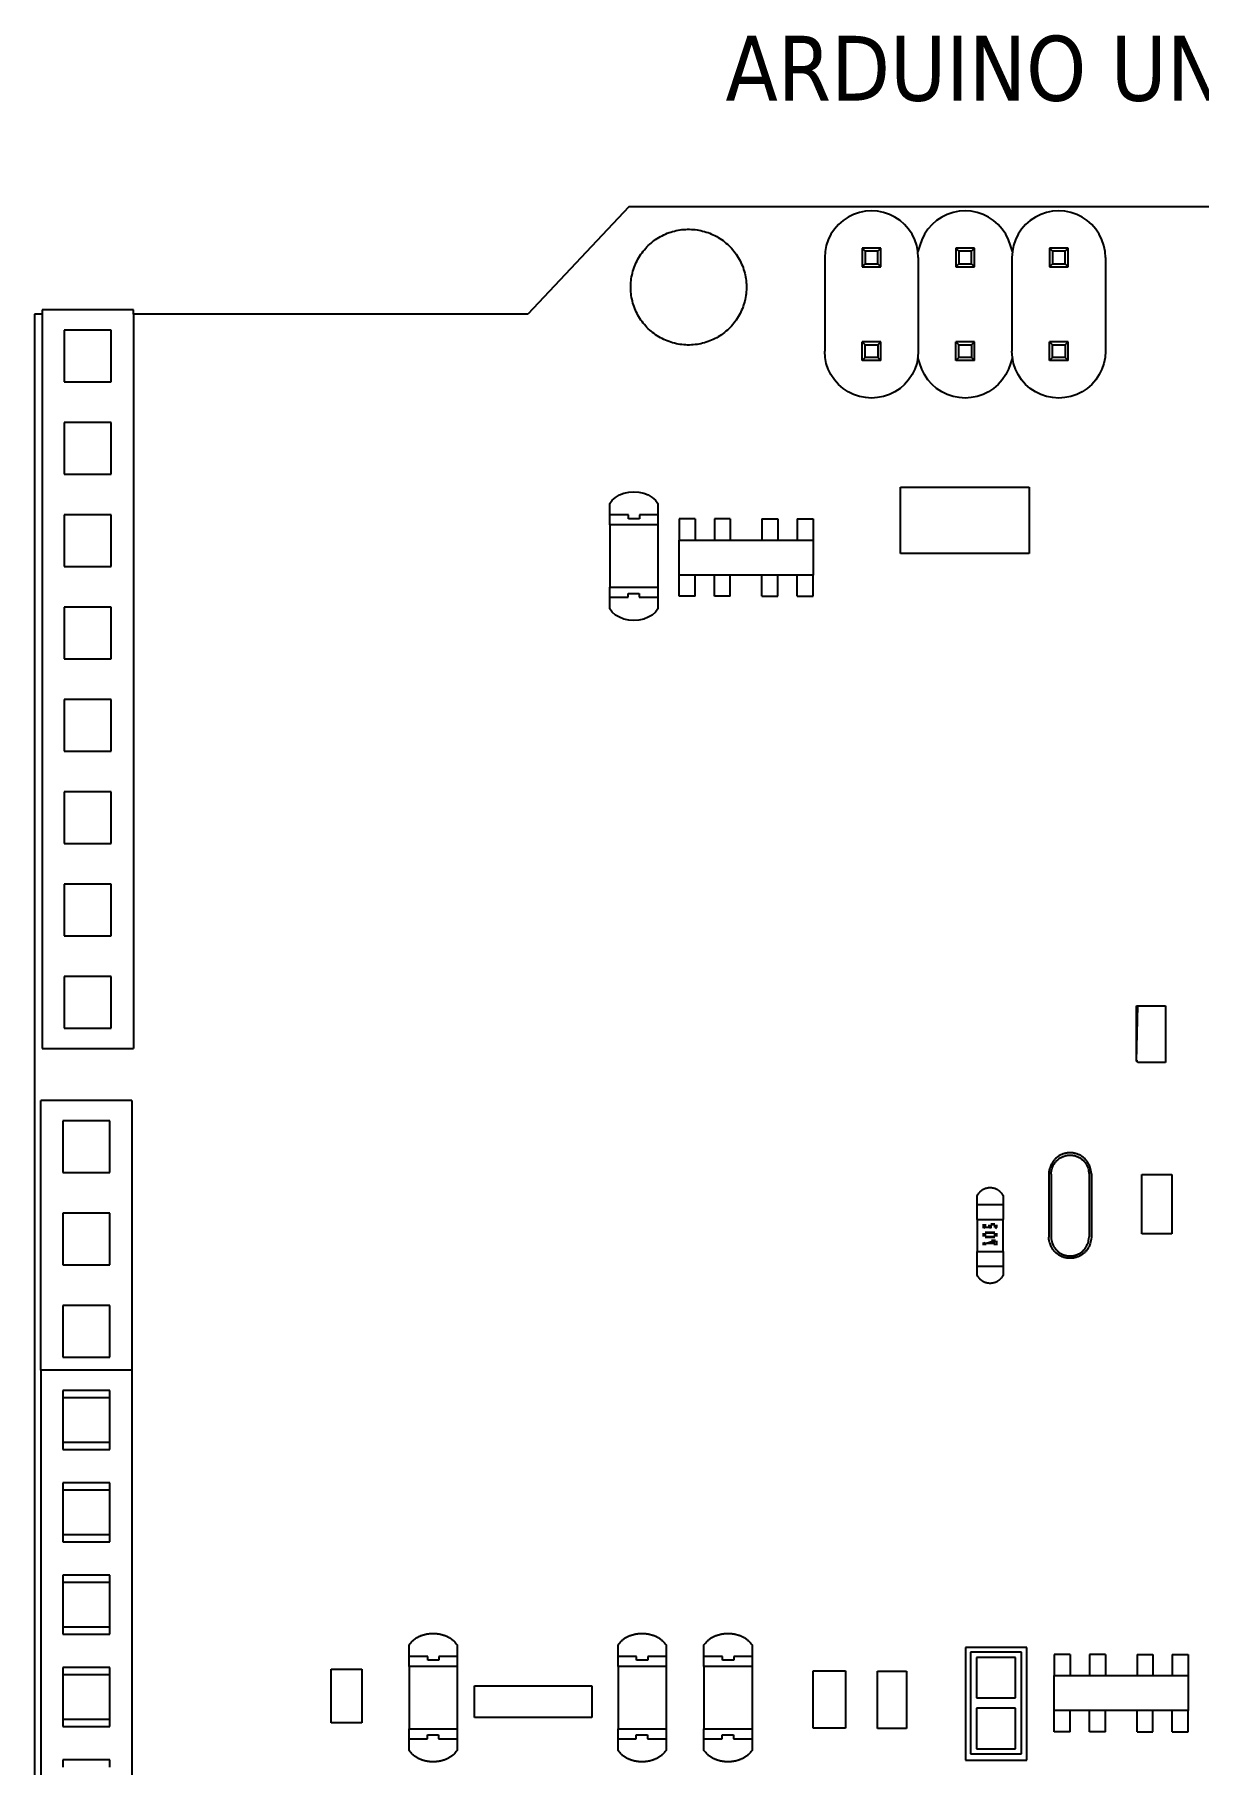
# Model space of a CAD drawing. Header units: millimetres. Extents: x 17.2 to 70.5, y -0.8 to 78.5.
# Drawn here: x 17.25 to 48.82, y 31.58 to 78.5 of the extents above; entities that cross this region are included whole.
import ezdxf

# ---------------------------------------------------------------- set-up
doc = ezdxf.new("R2010")
doc.units = ezdxf.units.MM
doc.layers.add('Edges', color=7, linetype='Continuous')
doc.styles.add('Tahoma', font='tahoma.ttf')

# ---------------------------------------------------------------- blocks, each defined once
blk = doc.blocks.new('Arduino Uno pl')
at = {"layer": 'Edges'}
for p, q in [((-15.06, 42.565), (-17.8, 39.648)), ((17.008, 42.565), (-15.06, 42.565)), ((-9.109, 42.286), (-9.247, 42.194)), ((-8.96, 42.36), (-9.109, 42.286)), ((-8.803, 42.413), (-8.96, 42.36)), ((-8.64, 42.445), (-8.803, 42.413)), ((-8.474, 42.456), (-8.64, 42.445)), ((-8.308, 42.445), (-8.474, 42.456)), ((-8.145, 42.413), (-8.308, 42.445)), ((-7.988, 42.36), (-8.145, 42.413)), ((-7.839, 42.286), (-7.988, 42.36)), ((-7.701, 42.194), (-7.839, 42.286)), ((-6.569, 42.286), (-6.707, 42.194)), ((-6.42, 42.36), (-6.569, 42.286)), ((-6.263, 42.413), (-6.42, 42.36)), ((-6.1, 42.445), (-6.263, 42.413)), ((-5.934, 42.456), (-6.1, 42.445)), ((-5.768, 42.445), (-5.934, 42.456)), ((-5.605, 42.413), (-5.768, 42.445)), ((-5.448, 42.36), (-5.605, 42.413)), ((-5.299, 42.286), (-5.448, 42.36)), ((-5.161, 42.194), (-5.299, 42.286)), ((-4.029, 42.286), (-4.167, 42.194)), ((-3.88, 42.36), (-4.029, 42.286)), ((-3.723, 42.413), (-3.88, 42.36)), ((-3.56, 42.445), (-3.723, 42.413)), ((-3.394, 42.456), (-3.56, 42.445)), ((-3.228, 42.445), (-3.394, 42.456)), ((-3.065, 42.413), (-3.228, 42.445)), ((-2.908, 42.36), (-3.065, 42.413)), ((-2.759, 42.286), (-2.908, 42.36)), ((-2.621, 42.194), (-2.759, 42.286)), ((-9.574, 41.821), (-9.647, 41.672)), ((-9.482, 41.959), (-9.574, 41.821)), ((-9.372, 42.084), (-9.482, 41.959)), ((-9.247, 42.194), (-9.372, 42.084)), ((-7.576, 42.084), (-7.701, 42.194)), ((-7.467, 41.959), (-7.576, 42.084)), ((-7.374, 41.821), (-7.467, 41.959)), ((-7.301, 41.672), (-7.374, 41.821)), ((-7.034, 41.821), (-7.107, 41.672)), ((-6.942, 41.959), (-7.034, 41.821)), ((-6.832, 42.084), (-6.942, 41.959)), ((-6.707, 42.194), (-6.832, 42.084)), ((-5.036, 42.084), (-5.161, 42.194)), ((-4.927, 41.959), (-5.036, 42.084)), ((-4.834, 41.821), (-4.927, 41.959)), ((-4.761, 41.672), (-4.834, 41.821)), ((-4.494, 41.821), (-4.567, 41.672)), ((-4.402, 41.959), (-4.494, 41.821)), ((-4.292, 42.084), (-4.402, 41.959)), ((-4.167, 42.194), (-4.292, 42.084)), ((-2.496, 42.084), (-2.621, 42.194)), ((-2.387, 41.959), (-2.496, 42.084)), ((-2.294, 41.821), (-2.387, 41.959)), ((-2.221, 41.672), (-2.294, 41.821)), ((-9.733, 41.352), (-9.744, 41.186)), ((-9.701, 41.515), (-9.733, 41.352)), ((-9.647, 41.672), (-9.701, 41.515)), ((-8.728, 41.44), (-8.647, 41.359)), ((-8.728, 41.44), (-8.728, 40.932)), ((-8.22, 41.44), (-8.728, 41.44)), ((-8.301, 41.359), (-8.647, 41.359)), ((-8.647, 41.359), (-8.647, 41.014)), ((-8.22, 41.44), (-8.301, 41.359)), ((-8.301, 41.014), (-8.301, 41.359)), ((-8.22, 40.932), (-8.22, 41.44)), ((-7.247, 41.515), (-7.301, 41.672)), ((-7.215, 41.352), (-7.247, 41.515)), ((-7.161, 41.515), (-7.215, 41.352)), ((-7.204, 41.186), (-7.215, 41.352)), ((-7.107, 41.672), (-7.161, 41.515)), ((-6.188, 41.44), (-6.107, 41.359)), ((-6.188, 41.44), (-6.188, 40.932)), ((-5.68, 41.44), (-6.188, 41.44)), ((-5.761, 41.359), (-6.107, 41.359)), ((-6.107, 41.359), (-6.107, 41.014)), ((-5.68, 41.44), (-5.761, 41.359)), ((-5.761, 41.014), (-5.761, 41.359)), ((-5.68, 40.932), (-5.68, 41.44)), ((-4.707, 41.515), (-4.761, 41.672)), ((-4.653, 41.352), (-4.707, 41.515)), ((-4.653, 41.352), (-4.664, 41.186)), ((-4.621, 41.515), (-4.653, 41.352)), ((-4.567, 41.672), (-4.621, 41.515)), ((-3.648, 41.44), (-3.567, 41.359)), ((-3.648, 41.44), (-3.648, 40.932)), ((-3.14, 41.44), (-3.648, 41.44)), ((-3.221, 41.359), (-3.567, 41.359)), ((-3.567, 41.359), (-3.567, 41.014)), ((-3.14, 41.44), (-3.221, 41.359)), ((-3.221, 41.014), (-3.221, 41.359)), ((-3.14, 40.932), (-3.14, 41.44)), ((-2.167, 41.515), (-2.221, 41.672)), ((-2.135, 41.352), (-2.167, 41.515)), ((-2.124, 41.186), (-2.135, 41.352)), ((-9.744, 41.186), (-9.744, 38.646)), ((-8.728, 40.932), (-8.647, 41.014)), ((-8.728, 40.932), (-8.22, 40.932)), ((-8.647, 41.014), (-8.301, 41.014)), ((-8.22, 40.932), (-8.301, 41.014)), ((-7.204, 41.186), (-7.204, 38.646)), ((-6.188, 40.932), (-6.107, 41.014)), ((-6.188, 40.932), (-5.68, 40.932)), ((-6.107, 41.014), (-5.761, 41.014)), ((-5.68, 40.932), (-5.761, 41.014)), ((-4.664, 41.186), (-4.664, 38.646)), ((-3.648, 40.932), (-3.567, 41.014)), ((-3.648, 40.932), (-3.14, 40.932)), ((-3.567, 41.014), (-3.221, 41.014)), ((-3.14, 40.932), (-3.221, 41.014)), ((-2.124, 41.186), (-2.124, 38.646)), ((-31.18, 39.648), (-31.18, -26.106)), ((-30.974, 39.648), (-31.18, 39.648)), ((-28.501, 39.769), (-30.974, 39.769)), ((-30.974, 39.769), (-30.974, 39.648)), ((-30.974, 39.648), (-30.974, 19.733)), ((-28.501, 39.648), (-28.501, 39.769)), ((-17.8, 39.648), (-28.501, 39.648)), ((-28.501, 39.648), (-28.501, 19.733)), ((-29.099, 39.218), (-30.376, 39.218)), ((-30.376, 39.218), (-30.376, 37.816)), ((-29.099, 37.816), (-29.099, 39.218)), ((-9.733, 38.481), (-9.744, 38.646)), ((-8.728, 38.9), (-8.647, 38.819)), ((-8.22, 38.9), (-8.728, 38.9)), ((-8.728, 38.392), (-8.728, 38.9)), ((-8.647, 38.474), (-8.647, 38.819)), ((-8.647, 38.819), (-8.301, 38.819)), ((-8.22, 38.9), (-8.301, 38.819)), ((-8.301, 38.819), (-8.301, 38.474)), ((-8.22, 38.392), (-8.22, 38.9)), ((-7.204, 38.646), (-7.215, 38.481)), ((-6.188, 38.9), (-6.107, 38.819)), ((-5.68, 38.9), (-6.188, 38.9)), ((-6.188, 38.392), (-6.188, 38.9)), ((-6.107, 38.474), (-6.107, 38.819)), ((-6.107, 38.819), (-5.761, 38.819)), ((-5.68, 38.9), (-5.761, 38.819)), ((-5.761, 38.819), (-5.761, 38.474)), ((-5.68, 38.392), (-5.68, 38.9)), ((-4.653, 38.481), (-4.664, 38.646)), ((-3.648, 38.9), (-3.567, 38.819)), ((-3.14, 38.9), (-3.648, 38.9)), ((-3.648, 38.392), (-3.648, 38.9)), ((-3.567, 38.474), (-3.567, 38.819)), ((-3.567, 38.819), (-3.221, 38.819)), ((-3.14, 38.9), (-3.221, 38.819)), ((-3.221, 38.819), (-3.221, 38.474)), ((-3.14, 38.392), (-3.14, 38.9)), ((-2.124, 38.646), (-2.135, 38.481)), ((-8.728, 38.392), (-8.647, 38.474)), ((-8.22, 38.392), (-8.728, 38.392)), ((-8.301, 38.474), (-8.647, 38.474)), ((-8.22, 38.392), (-8.301, 38.474)), ((-6.188, 38.392), (-6.107, 38.474)), ((-5.68, 38.392), (-6.188, 38.392)), ((-5.761, 38.474), (-6.107, 38.474)), ((-5.68, 38.392), (-5.761, 38.474)), ((-3.648, 38.392), (-3.567, 38.474)), ((-3.14, 38.392), (-3.648, 38.392)), ((-3.221, 38.474), (-3.567, 38.474)), ((-3.14, 38.392), (-3.221, 38.474)), ((-30.376, 37.816), (-29.099, 37.816)), ((-29.099, 36.714), (-30.376, 36.714)), ((-30.376, 36.714), (-30.376, 35.311)), ((-29.099, 35.311), (-29.099, 36.714)), ((-30.376, 35.311), (-29.099, 35.311)), ((-15.421, 34.683), (-15.314, 34.747)), ((-15.314, 34.747), (-15.192, 34.794)), ((-15.192, 34.794), (-15.06, 34.822)), ((-15.06, 34.822), (-14.923, 34.832)), ((-14.923, 34.832), (-14.786, 34.822)), ((-14.786, 34.822), (-14.655, 34.794)), ((-14.655, 34.794), (-14.533, 34.747)), ((-14.533, 34.747), (-14.426, 34.683)), ((-7.685, 34.961), (-4.195, 34.961)), ((-7.685, 33.16), (-7.685, 34.961)), ((-4.195, 34.961), (-4.195, 33.16)), ((-15.575, 34.518), (-15.509, 34.606)), ((-15.575, 34.204), (-15.575, 34.518)), ((-15.509, 34.606), (-15.421, 34.683)), ((-14.426, 34.683), (-14.338, 34.606)), ((-14.338, 34.606), (-14.271, 34.518)), ((-14.271, 34.518), (-14.271, 34.204)), ((-29.099, 34.209), (-30.376, 34.209)), ((-30.376, 34.209), (-30.376, 32.807)), ((-29.099, 32.807), (-29.099, 34.209)), ((-15.07, 34.204), (-15.575, 34.204)), ((-15.575, 33.933), (-15.575, 34.204)), ((-14.271, 33.933), (-15.575, 33.933)), ((-15.575, 33.933), (-15.575, 32.242)), ((-15.07, 34.101), (-15.07, 34.204)), ((-14.768, 34.101), (-15.07, 34.101)), ((-14.271, 34.204), (-14.768, 34.204)), ((-14.768, 34.204), (-14.768, 34.101)), ((-14.271, 34.204), (-14.271, 33.933)), ((-14.271, 33.933), (-14.271, 32.242)), ((-13.261, 34.098), (-13.69, 34.098)), ((-13.69, 34.098), (-13.69, 33.524)), ((-13.261, 34.098), (-13.261, 33.524)), ((-12.733, 34.098), (-12.733, 33.524)), ((-12.305, 34.098), (-12.733, 34.098)), ((-12.305, 34.098), (-12.305, 33.524)), ((-11.447, 34.098), (-11.447, 33.524)), ((-11.447, 34.098), (-11.018, 34.098)), ((-11.018, 34.098), (-11.018, 33.524)), ((-10.49, 34.098), (-10.49, 33.524)), ((-10.49, 34.098), (-10.061, 34.098)), ((-10.061, 34.098), (-10.061, 33.524)), ((-13.69, 33.524), (-13.261, 33.524)), ((-13.69, 32.573), (-13.69, 33.524)), ((-13.261, 33.524), (-12.733, 33.524)), ((-12.733, 33.524), (-12.305, 33.524)), ((-12.305, 33.524), (-11.447, 33.524)), ((-11.447, 33.524), (-11.018, 33.524)), ((-11.018, 33.524), (-10.49, 33.524)), ((-10.49, 33.524), (-10.061, 33.524)), ((-10.061, 33.524), (-10.061, 32.573)), ((-4.195, 33.16), (-7.685, 33.16)), ((-30.376, 32.807), (-29.099, 32.807)), ((-13.69, 31.999), (-13.69, 32.573)), ((-13.261, 32.573), (-13.69, 32.573)), ((-13.261, 31.999), (-13.261, 32.573)), ((-12.733, 32.573), (-13.261, 32.573)), ((-12.733, 31.999), (-12.733, 32.573)), ((-12.305, 32.573), (-12.733, 32.573)), ((-12.305, 31.999), (-12.305, 32.573)), ((-11.447, 32.573), (-12.305, 32.573)), ((-11.447, 31.999), (-11.447, 32.573)), ((-11.018, 32.573), (-11.447, 32.573)), ((-11.018, 31.999), (-11.018, 32.573)), ((-10.49, 32.573), (-11.018, 32.573)), ((-10.49, 31.999), (-10.49, 32.573)), ((-10.061, 32.573), (-10.49, 32.573)), ((-10.061, 31.999), (-10.061, 32.573)), ((-15.575, 32.242), (-14.271, 32.242)), ((-15.575, 31.971), (-15.575, 32.242)), ((-15.575, 31.971), (-15.078, 31.971)), ((-15.575, 31.656), (-15.575, 31.971)), ((-15.078, 32.074), (-14.777, 32.074)), ((-15.078, 31.971), (-15.078, 32.074)), ((-14.777, 32.074), (-14.777, 31.971)), ((-14.777, 31.971), (-14.271, 31.971)), ((-14.271, 32.242), (-14.271, 31.971)), ((-14.271, 31.971), (-14.271, 31.656)), ((-13.261, 31.999), (-13.69, 31.999)), ((-12.305, 31.999), (-12.733, 31.999)), ((-11.447, 31.999), (-11.018, 31.999)), ((-10.49, 31.999), (-10.061, 31.999)), ((-29.099, 31.705), (-30.376, 31.705)), ((-30.376, 31.705), (-30.376, 30.302)), ((-29.099, 30.302), (-29.099, 31.705)), ((-15.509, 31.568), (-15.575, 31.656)), ((-15.421, 31.491), (-15.509, 31.568)), ((-15.314, 31.428), (-15.421, 31.491)), ((-14.426, 31.491), (-14.533, 31.428)), ((-14.338, 31.568), (-14.426, 31.491)), ((-14.271, 31.656), (-14.338, 31.568)), ((-15.192, 31.381), (-15.314, 31.428)), ((-15.06, 31.352), (-15.192, 31.381)), ((-14.923, 31.342), (-15.06, 31.352)), ((-14.786, 31.352), (-14.923, 31.342)), ((-14.655, 31.381), (-14.786, 31.352)), ((-14.533, 31.428), (-14.655, 31.381)), ((-30.376, 30.302), (-29.099, 30.302)), ((-29.099, 29.2), (-30.376, 29.2)), ((-30.376, 29.2), (-30.376, 27.797)), ((-29.099, 27.797), (-29.099, 29.2)), ((-30.376, 27.797), (-29.099, 27.797)), ((-29.099, 26.696), (-30.376, 26.696)), ((-30.376, 26.696), (-30.376, 25.293)), ((-29.099, 25.293), (-29.099, 26.696)), ((-30.376, 25.293), (-29.099, 25.293)), ((-29.099, 24.191), (-30.376, 24.191)), ((-30.376, 24.191), (-30.376, 22.788)), ((-29.099, 22.788), (-29.099, 24.191)), ((-30.376, 22.788), (-29.099, 22.788)), ((-29.099, 21.686), (-30.376, 21.686)), ((-30.376, 21.686), (-30.376, 20.284)), ((-29.099, 20.284), (-29.099, 21.686)), ((-1.286, 19.385), (-1.286, 20.885)), ((-1.286, 20.885), (-1.249, 20.885)), ((-1.286, 19.385), (-1.249, 20.885)), ((-1.249, 20.885), (-0.496, 20.885)), ((-0.496, 20.885), (-0.496, 19.35)), ((-30.376, 20.284), (-29.099, 20.284)), ((-30.974, 19.733), (-28.501, 19.733)), ((-1.249, 19.385), (-1.286, 19.385)), ((-1.249, 19.35), (-1.286, 19.385)), ((-0.496, 19.35), (-1.249, 19.35)), ((-28.541, 18.323), (-31.014, 18.323)), ((-31.014, 11.007), (-31.014, 18.323)), ((-28.541, 18.323), (-28.541, 11.007)), ((-29.139, 17.772), (-30.415, 17.772)), ((-30.415, 17.772), (-30.415, 16.369)), ((-29.139, 16.369), (-29.139, 17.772)), ((-30.415, 16.369), (-29.139, 16.369)), ((-3.667, 16.328), (-3.667, 14.615)), ((-3.604, 16.324), (-3.604, 14.619)), ((-2.568, 16.324), (-2.568, 14.619)), ((-2.505, 16.328), (-2.505, 14.615)), ((-1.141, 14.7), (-1.141, 16.315)), ((-1.141, 16.315), (-0.324, 16.315)), ((-0.324, 16.315), (-0.324, 14.7)), ((-5.611, 15.494), (-5.611, 15.728)), ((-4.901, 15.494), (-5.611, 15.494)), ((-5.611, 15.096), (-5.611, 15.494)), ((-4.901, 15.728), (-4.901, 15.494)), ((-4.901, 15.494), (-4.901, 15.096)), ((-29.139, 15.267), (-30.415, 15.267)), ((-30.415, 15.267), (-30.415, 13.865)), ((-29.139, 13.865), (-29.139, 15.267)), ((-5.611, 15.096), (-5.611, 14.225)), ((-5.611, 15.096), (-4.901, 15.096)), ((-4.901, 14.225), (-4.901, 15.096)), ((-5.435, 14.856), (-5.435, 14.962)), ((-5.391, 14.886), (-5.435, 14.856)), ((-5.435, 14.629), (-5.435, 14.723)), ((-5.393, 14.752), (-5.128, 14.752)), ((-5.128, 14.6), (-5.393, 14.6)), ((-5.391, 14.962), (-5.391, 14.886)), ((-5.391, 14.886), (-5.282, 14.886)), ((-5.13, 14.722), (-5.391, 14.722)), ((-5.391, 14.722), (-5.391, 14.63)), ((-5.391, 14.63), (-5.13, 14.63)), ((-5.282, 14.886), (-5.282, 14.947)), ((-5.238, 14.856), (-5.282, 14.886)), ((-5.238, 14.977), (-5.13, 14.977)), ((-5.13, 14.947), (-5.238, 14.947)), ((-5.238, 14.947), (-5.238, 14.856)), ((-5.13, 14.877), (-5.13, 14.947)), ((-5.13, 14.63), (-5.13, 14.722)), ((-5.085, 14.877), (-5.106, 14.835)), ((-5.085, 14.947), (-5.085, 14.877)), ((-5.085, 14.723), (-5.085, 14.629)), ((-0.324, 14.7), (-1.141, 14.7)), ((-5.611, 13.826), (-5.611, 14.225)), ((-5.611, 14.225), (-4.901, 14.225)), ((-5.435, 14.394), (-5.435, 14.47)), ((-5.435, 14.47), (-5.391, 14.439)), ((-5.391, 14.439), (-5.222, 14.5)), ((-5.13, 14.439), (-5.391, 14.439)), ((-5.391, 14.439), (-5.391, 14.394)), ((-5.222, 14.53), (-5.108, 14.53)), ((-5.13, 14.5), (-5.222, 14.5)), ((-5.222, 14.5), (-5.13, 14.47)), ((-5.13, 14.47), (-5.13, 14.5)), ((-5.13, 14.393), (-5.13, 14.439)), ((-5.085, 14.515), (-5.085, 14.393)), ((-4.901, 14.225), (-4.901, 13.826)), ((-30.415, 13.865), (-29.139, 13.865)), ((-5.611, 13.826), (-4.901, 13.826)), ((-5.611, 13.592), (-5.611, 13.826)), ((-4.901, 13.826), (-4.901, 13.592)), ((-29.139, 12.763), (-30.415, 12.763)), ((-30.415, 12.763), (-30.415, 11.36)), ((-29.139, 11.36), (-29.139, 12.763)), ((-30.415, 11.36), (-29.139, 11.36)), ((-28.541, 11.007), (-31.014, 11.007)), ((-31.014, 11.007), (-31.014, -1.713)), ((-28.541, 11.007), (-28.541, -1.713)), ((-29.139, 10.456), (-30.415, 10.456)), ((-30.415, 10.456), (-30.415, 10.258)), ((-29.139, 10.258), (-29.139, 10.456)), ((-29.139, 10.258), (-30.415, 10.258)), ((-30.415, 10.258), (-30.415, 9.053)), ((-29.139, 9.053), (-29.139, 10.258)), ((-30.415, 9.053), (-29.139, 9.053)), ((-30.415, 9.053), (-30.415, 8.856)), ((-29.139, 8.856), (-29.139, 9.053)), ((-30.415, 8.856), (-29.139, 8.856)), ((-29.139, 7.951), (-30.415, 7.951)), ((-30.415, 7.951), (-30.415, 7.754)), ((-29.139, 7.754), (-30.415, 7.754)), ((-30.415, 7.754), (-30.415, 6.549)), ((-29.139, 7.754), (-29.139, 7.951)), ((-29.139, 6.549), (-29.139, 7.754)), ((-30.415, 6.549), (-29.139, 6.549)), ((-30.415, 6.549), (-30.415, 6.351)), ((-30.415, 6.351), (-29.139, 6.351)), ((-29.139, 6.351), (-29.139, 6.549)), ((-29.139, 5.447), (-30.415, 5.447)), ((-30.415, 5.447), (-30.415, 5.249)), ((-29.139, 5.249), (-30.415, 5.249)), ((-30.415, 5.249), (-30.415, 4.044)), ((-29.139, 5.249), (-29.139, 5.447)), ((-29.139, 4.044), (-29.139, 5.249)), ((-30.415, 4.044), (-29.139, 4.044)), ((-30.415, 4.044), (-30.415, 3.847)), ((-30.415, 3.847), (-29.139, 3.847)), ((-29.139, 3.847), (-29.139, 4.044)), ((-21.02, 3.239), (-21.02, 3.553)), ((-19.716, 3.553), (-19.716, 3.239)), ((-15.352, 3.239), (-15.352, 3.553)), ((-14.048, 3.553), (-14.048, 3.239)), ((-13.019, 3.239), (-13.019, 3.553)), ((-11.715, 3.553), (-11.715, 3.239)), ((-5.924, 3.482), (-5.924, 0.43)), ((-4.263, 3.482), (-5.924, 3.482)), ((-5.786, 3.357), (-5.786, 0.594)), ((-4.405, 3.357), (-5.786, 3.357)), ((-4.405, 0.594), (-4.405, 3.357)), ((-4.263, 0.43), (-4.263, 3.482)), ((-3.085, 3.295), (-3.514, 3.295)), ((-3.514, 3.295), (-3.514, 2.721)), ((-3.085, 3.295), (-3.085, 2.721)), ((-2.558, 3.295), (-2.558, 2.721)), ((-2.129, 3.295), (-2.558, 3.295)), ((-2.129, 3.295), (-2.129, 2.721)), ((-1.271, 3.295), (-1.271, 2.721)), ((-1.271, 3.295), (-0.842, 3.295)), ((-0.842, 3.295), (-0.842, 2.721)), ((-0.314, 3.295), (-0.314, 2.721)), ((-0.314, 3.295), (0.115, 3.295)), ((0.115, 3.295), (0.115, 2.721)), ((-29.139, 2.942), (-30.415, 2.942)), ((-30.415, 2.942), (-30.415, 2.745)), ((-29.139, 2.745), (-29.139, 2.942)), ((-23.132, 2.898), (-22.305, 2.898)), ((-23.132, 1.439), (-23.132, 2.898)), ((-22.305, 2.898), (-22.305, 1.439)), ((-20.515, 3.239), (-21.02, 3.239)), ((-21.02, 2.968), (-21.02, 3.239)), ((-19.716, 2.968), (-21.02, 2.968)), ((-21.02, 2.968), (-21.02, 1.277)), ((-20.515, 3.136), (-20.515, 3.239)), ((-20.213, 3.136), (-20.515, 3.136)), ((-19.716, 3.239), (-20.213, 3.239)), ((-20.213, 3.239), (-20.213, 3.136)), ((-19.716, 3.239), (-19.716, 2.968)), ((-19.716, 2.968), (-19.716, 1.277)), ((-14.847, 3.239), (-15.352, 3.239)), ((-15.352, 2.968), (-15.352, 3.239)), ((-14.048, 2.968), (-15.352, 2.968)), ((-15.352, 2.968), (-15.352, 1.277)), ((-14.847, 3.136), (-14.847, 3.239)), ((-14.545, 3.136), (-14.847, 3.136)), ((-14.048, 3.239), (-14.545, 3.239)), ((-14.545, 3.239), (-14.545, 3.136)), ((-14.048, 3.239), (-14.048, 2.968)), ((-14.048, 2.968), (-14.048, 1.277)), ((-12.514, 3.239), (-13.019, 3.239)), ((-13.019, 2.968), (-13.019, 3.239)), ((-11.715, 2.968), (-13.019, 2.968)), ((-13.019, 2.968), (-13.019, 1.277)), ((-12.514, 3.136), (-12.514, 3.239)), ((-12.212, 3.136), (-12.514, 3.136)), ((-11.715, 3.239), (-12.212, 3.239)), ((-12.212, 3.239), (-12.212, 3.136)), ((-11.715, 3.239), (-11.715, 2.968)), ((-11.715, 2.968), (-11.715, 1.277)), ((-10.053, 1.296), (-10.053, 2.849)), ((-10.053, 2.849), (-9.178, 2.849)), ((-9.178, 2.849), (-9.178, 1.296)), ((-8.316, 2.84), (-7.521, 2.84)), ((-8.316, 1.285), (-8.316, 2.84)), ((-7.521, 2.84), (-7.521, 1.285)), ((-4.566, 3.214), (-5.625, 3.214)), ((-5.625, 3.214), (-5.625, 2.118)), ((-4.566, 2.118), (-4.566, 3.214)), ((-29.139, 2.745), (-30.415, 2.745)), ((-30.415, 2.745), (-30.415, 1.54)), ((-29.139, 1.54), (-29.139, 2.745)), ((-19.242, 1.58), (-19.242, 2.445)), ((-19.242, 2.445), (-16.063, 2.445)), ((-16.063, 2.445), (-16.063, 1.58)), ((-3.514, 2.721), (-3.085, 2.721)), ((-3.514, 1.77), (-3.514, 2.721)), ((-3.085, 2.721), (-2.558, 2.721)), ((-2.558, 2.721), (-2.129, 2.721)), ((-2.129, 2.721), (-1.271, 2.721)), ((-1.271, 2.721), (-0.842, 2.721)), ((-0.842, 2.721), (-0.314, 2.721)), ((-0.314, 2.721), (0.115, 2.721)), ((0.115, 2.721), (0.115, 1.77)), ((-5.625, 2.118), (-4.566, 2.118)), ((-30.415, 1.54), (-29.139, 1.54)), ((-30.415, 1.54), (-30.415, 1.342)), ((-29.139, 1.342), (-29.139, 1.54)), ((-22.305, 1.439), (-23.132, 1.439)), ((-16.063, 1.58), (-19.242, 1.58)), ((-5.625, 1.832), (-5.625, 0.737)), ((-4.566, 1.832), (-5.625, 1.832)), ((-4.566, 0.737), (-4.566, 1.832)), ((-3.514, 1.196), (-3.514, 1.77)), ((-3.085, 1.77), (-3.514, 1.77)), ((-3.085, 1.196), (-3.085, 1.77)), ((-2.558, 1.77), (-3.085, 1.77)), ((-2.558, 1.196), (-2.558, 1.77)), ((-2.129, 1.77), (-2.558, 1.77)), ((-2.129, 1.196), (-2.129, 1.77)), ((-1.271, 1.77), (-2.129, 1.77)), ((-1.271, 1.196), (-1.271, 1.77)), ((-0.842, 1.77), (-1.271, 1.77)), ((-0.842, 1.196), (-0.842, 1.77)), ((-0.314, 1.77), (-0.842, 1.77)), ((-0.314, 1.196), (-0.314, 1.77)), ((0.115, 1.77), (-0.314, 1.77)), ((0.115, 1.196), (0.115, 1.77)), ((-30.415, 1.342), (-29.139, 1.342)), ((-21.02, 1.277), (-19.716, 1.277)), ((-21.02, 1.006), (-21.02, 1.277)), ((-21.02, 1.006), (-20.523, 1.006)), ((-21.02, 0.692), (-21.02, 1.006)), ((-20.523, 1.109), (-20.222, 1.109)), ((-20.523, 1.006), (-20.523, 1.109)), ((-20.222, 1.109), (-20.222, 1.006)), ((-20.222, 1.006), (-19.716, 1.006)), ((-19.716, 1.277), (-19.716, 1.006)), ((-19.716, 1.006), (-19.716, 0.692)), ((-15.352, 1.277), (-14.048, 1.277)), ((-15.352, 1.006), (-15.352, 1.277)), ((-15.352, 1.006), (-14.855, 1.006)), ((-15.352, 0.692), (-15.352, 1.006)), ((-14.855, 1.109), (-14.554, 1.109)), ((-14.855, 1.006), (-14.855, 1.109)), ((-14.554, 1.109), (-14.554, 1.006)), ((-14.554, 1.006), (-14.048, 1.006)), ((-14.048, 1.277), (-14.048, 1.006)), ((-14.048, 1.006), (-14.048, 0.692)), ((-13.019, 1.277), (-11.715, 1.277)), ((-13.019, 1.006), (-13.019, 1.277)), ((-13.019, 1.006), (-12.522, 1.006)), ((-13.019, 0.692), (-13.019, 1.006)), ((-12.522, 1.109), (-12.221, 1.109)), ((-12.522, 1.006), (-12.522, 1.109)), ((-12.221, 1.109), (-12.221, 1.006)), ((-12.221, 1.006), (-11.715, 1.006)), ((-11.715, 1.277), (-11.715, 1.006)), ((-11.715, 1.006), (-11.715, 0.692)), ((-9.178, 1.296), (-10.053, 1.296)), ((-7.521, 1.285), (-8.316, 1.285)), ((-3.085, 1.196), (-3.514, 1.196)), ((-2.129, 1.196), (-2.558, 1.196)), ((-1.271, 1.196), (-0.842, 1.196)), ((-0.314, 1.196), (0.115, 1.196)), ((-5.786, 0.594), (-4.405, 0.594)), ((-5.625, 0.737), (-4.566, 0.737)), ((-29.139, 0.438), (-30.415, 0.438)), ((-30.415, 0.438), (-30.415, 0.24)), ((-29.139, 0.24), (-29.139, 0.438)), ((-5.924, 0.43), (-4.263, 0.43))]:
    blk.add_line(p, q, dxfattribs=at)
blk.add_lwpolyline([(-14.245, 39.038), (-14.288, 39.065), (-14.331, 39.094), (-14.373, 39.124), (-14.414, 39.155), (-14.453, 39.188), (-14.492, 39.222), (-14.53, 39.257), (-14.566, 39.293), (-14.601, 39.33), (-14.635, 39.369), (-14.667, 39.409), (-14.699, 39.45), (-14.729, 39.491), (-14.757, 39.534), (-14.784, 39.578), (-14.81, 39.622), (-14.834, 39.667), (-14.857, 39.713), (-14.878, 39.76), (-14.898, 39.808), (-14.916, 39.856), (-14.932, 39.904), (-14.947, 39.954), (-14.961, 40.003), (-14.972, 40.053), (-14.982, 40.104), (-14.991, 40.154), (-14.998, 40.205), (-15.003, 40.256), (-15.006, 40.308), (-15.008, 40.359), (-15.008, 40.41), (-15.006, 40.462), (-15.003, 40.513), (-14.998, 40.564), (-14.991, 40.615), (-14.982, 40.666), (-14.972, 40.716), (-14.961, 40.766), (-14.948, 40.816), (-14.933, 40.865), (-14.916, 40.914), (-14.898, 40.962), (-14.878, 41.009), (-14.857, 41.056), (-14.834, 41.102), (-14.81, 41.147), (-14.785, 41.192), (-14.757, 41.235), (-14.729, 41.278), (-14.699, 41.32), (-14.668, 41.361), (-14.635, 41.4), (-14.601, 41.439), (-14.566, 41.477), (-14.53, 41.513), (-14.492, 41.548), (-14.454, 41.582), (-14.414, 41.615), (-14.373, 41.646), (-14.332, 41.676), (-14.289, 41.704), (-14.245, 41.731), (-14.201, 41.757), (-14.155, 41.781), (-14.109, 41.804), (-14.063, 41.825), (-14.015, 41.845), (-13.967, 41.863), (-13.918, 41.88), (-13.869, 41.894), (-13.82, 41.908), (-13.77, 41.919), (-13.719, 41.929), (-13.668, 41.938), (-13.618, 41.945), (-13.566, 41.95), (-13.515, 41.953), (-13.464, 41.955), (-13.412, 41.955), (-13.361, 41.953), (-13.31, 41.95), (-13.259, 41.945), (-13.208, 41.938), (-13.157, 41.93), (-13.107, 41.92), (-13.057, 41.908), (-13.007, 41.895), (-12.958, 41.88), (-12.909, 41.863), (-12.861, 41.845), (-12.814, 41.825), (-12.767, 41.804), (-12.721, 41.782), (-12.675, 41.757), (-12.631, 41.732), (-12.587, 41.705), (-12.545, 41.676), (-12.503, 41.646), (-12.462, 41.615), (-12.422, 41.582), (-12.384, 41.548), (-12.346, 41.513), (-12.31, 41.477), (-12.275, 41.439), (-12.241, 41.401), (-12.208, 41.361), (-12.177, 41.32), (-12.147, 41.279), (-12.119, 41.236), (-12.091, 41.192), (-12.066, 41.148), (-12.041, 41.102), (-12.019, 41.056), (-11.998, 41.01), (-11.978, 40.962), (-11.96, 40.914), (-11.943, 40.865), (-11.928, 40.816), (-11.915, 40.767), (-11.903, 40.717), (-11.893, 40.666), (-11.885, 40.616), (-11.878, 40.565), (-11.873, 40.513), (-11.87, 40.462), (-11.868, 40.411), (-11.868, 40.359), (-11.87, 40.308), (-11.873, 40.257), (-11.878, 40.206), (-11.885, 40.155), (-11.893, 40.104), (-11.903, 40.054), (-11.915, 40.004), (-11.928, 39.954), (-11.943, 39.905), (-11.96, 39.856), (-11.978, 39.808), (-11.997, 39.761), (-12.019, 39.714), (-12.041, 39.668), (-12.065, 39.623), (-12.091, 39.578), (-12.118, 39.534), (-12.147, 39.492), (-12.177, 39.45), (-12.208, 39.409), (-12.241, 39.369), (-12.274, 39.331), (-12.31, 39.293), (-12.346, 39.257), (-12.383, 39.222), (-12.422, 39.188), (-12.462, 39.155), (-12.502, 39.124), (-12.544, 39.094), (-12.587, 39.066), (-12.631, 39.038), (-12.675, 39.013), (-12.72, 38.989), (-12.766, 38.966), (-12.813, 38.945), (-12.861, 38.925), (-12.909, 38.907), (-12.957, 38.89), (-13.007, 38.875), (-13.056, 38.862), (-13.106, 38.85), (-13.157, 38.84), (-13.207, 38.832), (-13.258, 38.825), (-13.309, 38.82), (-13.361, 38.817), (-13.412, 38.815), (-13.463, 38.815), (-13.515, 38.817), (-13.566, 38.82), (-13.617, 38.825), (-13.668, 38.832), (-13.719, 38.84), (-13.769, 38.85), (-13.819, 38.862), (-13.869, 38.875), (-13.918, 38.89), (-13.967, 38.907), (-14.015, 38.925), (-14.062, 38.944), (-14.109, 38.966), (-14.155, 38.988), (-14.2, 39.013)], close=True, dxfattribs=at)
for points in [[(-2.135, 38.481), (-2.167, 38.318), (-2.221, 38.16), (-2.294, 38.011), (-2.387, 37.873), (-2.496, 37.748), (-2.621, 37.639), (-2.759, 37.546), (-2.908, 37.473), (-3.065, 37.42), (-3.228, 37.387), (-3.394, 37.376), (-3.56, 37.387), (-3.723, 37.42), (-3.88, 37.473), (-4.029, 37.546), (-4.167, 37.639), (-4.292, 37.748), (-4.402, 37.873), (-4.494, 38.011), (-4.567, 38.16), (-4.621, 38.318), (-4.653, 38.481), (-4.707, 38.318), (-4.761, 38.16), (-4.834, 38.011), (-4.927, 37.873), (-5.036, 37.748), (-5.161, 37.639), (-5.299, 37.546), (-5.448, 37.473), (-5.605, 37.42), (-5.768, 37.387), (-5.934, 37.376), (-6.1, 37.387), (-6.263, 37.42), (-6.42, 37.473), (-6.569, 37.546), (-6.707, 37.639), (-6.832, 37.748), (-6.942, 37.873), (-7.034, 38.011), (-7.107, 38.16), (-7.161, 38.318), (-7.215, 38.481), (-7.247, 38.318), (-7.301, 38.16), (-7.374, 38.011), (-7.467, 37.873), (-7.576, 37.748), (-7.701, 37.639), (-7.839, 37.546), (-7.988, 37.473), (-8.145, 37.42), (-8.308, 37.387), (-8.474, 37.376), (-8.64, 37.387), (-8.803, 37.42), (-8.96, 37.473), (-9.109, 37.546), (-9.247, 37.639), (-9.372, 37.748), (-9.482, 37.873), (-9.574, 38.011), (-9.647, 38.16), (-9.701, 38.318), (-9.733, 38.481)], [(-2.505, 16.328), (-2.512, 16.38), (-2.521, 16.426), (-2.53, 16.466), (-2.54, 16.501), (-2.55, 16.532), (-2.561, 16.558), (-2.572, 16.582), (-2.583, 16.603), (-2.595, 16.623), (-2.606, 16.642), (-2.618, 16.66), (-2.629, 16.676), (-2.641, 16.692), (-2.654, 16.706), (-2.666, 16.72), (-2.679, 16.734), (-2.693, 16.747), (-2.707, 16.76), (-2.721, 16.772), (-2.736, 16.784), (-2.751, 16.795), (-2.767, 16.805), (-2.782, 16.816), (-2.798, 16.825), (-2.815, 16.834), (-2.832, 16.843), (-2.849, 16.851), (-2.866, 16.859), (-2.883, 16.866), (-2.901, 16.872), (-2.919, 16.878), (-2.937, 16.883), (-2.955, 16.887), (-2.974, 16.891), (-2.992, 16.895), (-3.011, 16.897), (-3.029, 16.9), (-3.048, 16.901), (-3.067, 16.902), (-3.086, 16.902), (-3.105, 16.902), (-3.123, 16.901), (-3.142, 16.9), (-3.161, 16.897), (-3.179, 16.895), (-3.198, 16.891), (-3.216, 16.887), (-3.235, 16.883), (-3.253, 16.878), (-3.271, 16.872), (-3.288, 16.866), (-3.306, 16.859), (-3.323, 16.851), (-3.34, 16.843), (-3.357, 16.834), (-3.373, 16.825), (-3.389, 16.816), (-3.405, 16.805), (-3.421, 16.795), (-3.436, 16.784), (-3.45, 16.772), (-3.465, 16.76), (-3.479, 16.747), (-3.492, 16.734), (-3.505, 16.72), (-3.518, 16.706), (-3.53, 16.692), (-3.542, 16.676), (-3.554, 16.66), (-3.566, 16.642), (-3.577, 16.623), (-3.588, 16.603), (-3.599, 16.582), (-3.61, 16.558), (-3.621, 16.532), (-3.631, 16.501), (-3.641, 16.466), (-3.651, 16.426), (-3.659, 16.38), (-3.667, 16.328)], [(-3.604, 16.324), (-3.596, 16.372), (-3.589, 16.414), (-3.58, 16.45), (-3.571, 16.482), (-3.562, 16.509), (-3.553, 16.533), (-3.543, 16.554), (-3.533, 16.573), (-3.523, 16.591), (-3.513, 16.607), (-3.502, 16.623), (-3.492, 16.638), (-3.481, 16.652), (-3.47, 16.665), (-3.459, 16.677), (-3.447, 16.689), (-3.435, 16.701), (-3.423, 16.712), (-3.41, 16.723), (-3.397, 16.733), (-3.384, 16.743), (-3.37, 16.753), (-3.356, 16.762), (-3.341, 16.771), (-3.327, 16.779), (-3.312, 16.786), (-3.297, 16.793), (-3.281, 16.8), (-3.266, 16.806), (-3.25, 16.812), (-3.234, 16.817), (-3.218, 16.822), (-3.202, 16.826), (-3.186, 16.829), (-3.169, 16.832), (-3.153, 16.835), (-3.136, 16.837), (-3.119, 16.838), (-3.103, 16.839), (-3.086, 16.839), (-3.069, 16.839), (-3.052, 16.838), (-3.036, 16.837), (-3.019, 16.835), (-3.003, 16.832), (-2.986, 16.829), (-2.97, 16.826), (-2.953, 16.822), (-2.937, 16.817), (-2.921, 16.812), (-2.906, 16.806), (-2.89, 16.8), (-2.875, 16.793), (-2.86, 16.786), (-2.845, 16.779), (-2.83, 16.771), (-2.816, 16.762), (-2.802, 16.753), (-2.788, 16.743), (-2.775, 16.733), (-2.761, 16.723), (-2.749, 16.712), (-2.736, 16.701), (-2.724, 16.689), (-2.713, 16.677), (-2.701, 16.665), (-2.69, 16.652), (-2.68, 16.638), (-2.669, 16.623), (-2.659, 16.607), (-2.649, 16.591), (-2.639, 16.573), (-2.629, 16.554), (-2.619, 16.533), (-2.609, 16.509), (-2.6, 16.482), (-2.591, 16.45), (-2.583, 16.414), (-2.575, 16.372), (-2.568, 16.324)], [(-5.611, 15.728), (-5.599, 15.751), (-5.587, 15.771), (-5.575, 15.788), (-5.565, 15.803), (-5.556, 15.816), (-5.547, 15.827), (-5.538, 15.837), (-5.53, 15.845), (-5.522, 15.853), (-5.514, 15.861), (-5.506, 15.868), (-5.498, 15.874), (-5.491, 15.881), (-5.483, 15.886), (-5.475, 15.892), (-5.468, 15.897), (-5.46, 15.902), (-5.452, 15.907), (-5.444, 15.912), (-5.436, 15.916), (-5.427, 15.92), (-5.419, 15.924), (-5.41, 15.928), (-5.402, 15.932), (-5.393, 15.935), (-5.384, 15.939), (-5.376, 15.942), (-5.367, 15.944), (-5.358, 15.947), (-5.349, 15.949), (-5.34, 15.951), (-5.33, 15.953), (-5.321, 15.955), (-5.312, 15.956), (-5.303, 15.958), (-5.293, 15.959), (-5.284, 15.96), (-5.275, 15.96), (-5.266, 15.96), (-5.256, 15.961), (-5.247, 15.96), (-5.238, 15.96), (-5.228, 15.96), (-5.219, 15.959), (-5.21, 15.958), (-5.2, 15.956), (-5.191, 15.955), (-5.182, 15.953), (-5.173, 15.951), (-5.164, 15.949), (-5.155, 15.947), (-5.146, 15.944), (-5.137, 15.942), (-5.128, 15.939), (-5.119, 15.935), (-5.111, 15.932), (-5.102, 15.928), (-5.093, 15.924), (-5.085, 15.92), (-5.077, 15.916), (-5.069, 15.912), (-5.06, 15.907), (-5.053, 15.902), (-5.045, 15.897), (-5.037, 15.892), (-5.029, 15.886), (-5.022, 15.881), (-5.014, 15.874), (-5.006, 15.868), (-4.999, 15.861), (-4.991, 15.853), (-4.983, 15.845), (-4.974, 15.837), (-4.966, 15.827), (-4.957, 15.816), (-4.947, 15.803), (-4.937, 15.788), (-4.926, 15.771), (-4.914, 15.751), (-4.901, 15.728)], [(-2.505, 14.615), (-2.512, 14.562), (-2.521, 14.516), (-2.53, 14.476), (-2.54, 14.442), (-2.55, 14.411), (-2.561, 14.385), (-2.572, 14.361), (-2.583, 14.34), (-2.595, 14.32), (-2.606, 14.301), (-2.618, 14.283), (-2.629, 14.267), (-2.641, 14.251), (-2.654, 14.236), (-2.666, 14.222), (-2.679, 14.209), (-2.693, 14.196), (-2.707, 14.183), (-2.721, 14.171), (-2.736, 14.159), (-2.751, 14.148), (-2.767, 14.137), (-2.782, 14.127), (-2.798, 14.118), (-2.815, 14.108), (-2.832, 14.1), (-2.849, 14.092), (-2.866, 14.084), (-2.883, 14.077), (-2.901, 14.071), (-2.919, 14.065), (-2.937, 14.06), (-2.955, 14.056), (-2.974, 14.052), (-2.992, 14.048), (-3.011, 14.045), (-3.029, 14.043), (-3.048, 14.042), (-3.067, 14.041), (-3.086, 14.041), (-3.105, 14.041), (-3.123, 14.042), (-3.142, 14.043), (-3.161, 14.045), (-3.179, 14.048), (-3.198, 14.052), (-3.216, 14.056), (-3.235, 14.06), (-3.253, 14.065), (-3.271, 14.071), (-3.288, 14.077), (-3.306, 14.084), (-3.323, 14.092), (-3.34, 14.1), (-3.357, 14.108), (-3.373, 14.118), (-3.389, 14.127), (-3.405, 14.137), (-3.421, 14.148), (-3.436, 14.159), (-3.45, 14.171), (-3.465, 14.183), (-3.479, 14.196), (-3.492, 14.209), (-3.505, 14.222), (-3.518, 14.236), (-3.53, 14.251), (-3.542, 14.267), (-3.554, 14.283), (-3.566, 14.301), (-3.577, 14.32), (-3.588, 14.34), (-3.599, 14.361), (-3.61, 14.385), (-3.621, 14.411), (-3.631, 14.442), (-3.641, 14.476), (-3.651, 14.516), (-3.659, 14.562), (-3.667, 14.615)], [(-3.604, 14.619), (-3.596, 14.571), (-3.589, 14.529), (-3.58, 14.493), (-3.571, 14.461), (-3.562, 14.434), (-3.553, 14.41), (-3.543, 14.389), (-3.533, 14.37), (-3.523, 14.352), (-3.513, 14.336), (-3.502, 14.32), (-3.492, 14.305), (-3.481, 14.291), (-3.47, 14.278), (-3.459, 14.266), (-3.447, 14.254), (-3.435, 14.242), (-3.423, 14.231), (-3.41, 14.22), (-3.397, 14.21), (-3.384, 14.2), (-3.37, 14.19), (-3.356, 14.181), (-3.341, 14.172), (-3.327, 14.164), (-3.312, 14.157), (-3.297, 14.149), (-3.281, 14.143), (-3.266, 14.137), (-3.25, 14.131), (-3.234, 14.126), (-3.218, 14.121), (-3.202, 14.117), (-3.186, 14.114), (-3.169, 14.111), (-3.153, 14.108), (-3.136, 14.106), (-3.119, 14.105), (-3.103, 14.104), (-3.086, 14.104), (-3.069, 14.104), (-3.052, 14.105), (-3.036, 14.106), (-3.019, 14.108), (-3.003, 14.111), (-2.986, 14.114), (-2.97, 14.117), (-2.953, 14.121), (-2.937, 14.126), (-2.921, 14.131), (-2.906, 14.137), (-2.89, 14.143), (-2.875, 14.149), (-2.86, 14.157), (-2.845, 14.164), (-2.83, 14.172), (-2.816, 14.181), (-2.802, 14.19), (-2.788, 14.2), (-2.775, 14.21), (-2.761, 14.22), (-2.749, 14.231), (-2.736, 14.242), (-2.724, 14.254), (-2.713, 14.266), (-2.701, 14.278), (-2.69, 14.291), (-2.68, 14.305), (-2.669, 14.32), (-2.659, 14.336), (-2.649, 14.352), (-2.639, 14.37), (-2.629, 14.389), (-2.619, 14.41), (-2.609, 14.434), (-2.6, 14.461), (-2.591, 14.493), (-2.583, 14.529), (-2.575, 14.571), (-2.568, 14.619)], [(-4.901, 13.592), (-4.914, 13.569), (-4.926, 13.549), (-4.937, 13.532), (-4.947, 13.517), (-4.957, 13.504), (-4.966, 13.493), (-4.974, 13.484), (-4.983, 13.475), (-4.991, 13.467), (-4.999, 13.459), (-5.006, 13.452), (-5.014, 13.446), (-5.022, 13.44), (-5.029, 13.434), (-5.037, 13.428), (-5.045, 13.423), (-5.053, 13.418), (-5.06, 13.413), (-5.069, 13.409), (-5.077, 13.404), (-5.085, 13.4), (-5.093, 13.396), (-5.102, 13.392), (-5.111, 13.388), (-5.119, 13.385), (-5.128, 13.382), (-5.137, 13.379), (-5.146, 13.376), (-5.155, 13.373), (-5.164, 13.371), (-5.173, 13.369), (-5.182, 13.367), (-5.191, 13.365), (-5.2, 13.364), (-5.21, 13.363), (-5.219, 13.362), (-5.228, 13.361), (-5.238, 13.36), (-5.247, 13.36), (-5.256, 13.36), (-5.266, 13.36), (-5.275, 13.36), (-5.284, 13.361), (-5.293, 13.362), (-5.303, 13.363), (-5.312, 13.364), (-5.321, 13.365), (-5.33, 13.367), (-5.34, 13.369), (-5.349, 13.371), (-5.358, 13.373), (-5.367, 13.376), (-5.376, 13.379), (-5.384, 13.382), (-5.393, 13.385), (-5.402, 13.388), (-5.41, 13.392), (-5.419, 13.396), (-5.427, 13.4), (-5.436, 13.404), (-5.444, 13.409), (-5.452, 13.413), (-5.46, 13.418), (-5.468, 13.423), (-5.475, 13.428), (-5.483, 13.434), (-5.491, 13.44), (-5.498, 13.446), (-5.506, 13.452), (-5.514, 13.459), (-5.522, 13.467), (-5.53, 13.475), (-5.538, 13.484), (-5.547, 13.493), (-5.556, 13.504), (-5.565, 13.517), (-5.575, 13.532), (-5.587, 13.549), (-5.599, 13.569), (-5.611, 13.592)], [(-21.02, 3.553), (-20.996, 3.584), (-20.974, 3.611), (-20.954, 3.634), (-20.935, 3.653), (-20.918, 3.67), (-20.901, 3.685), (-20.885, 3.698), (-20.87, 3.71), (-20.855, 3.721), (-20.841, 3.731), (-20.827, 3.74), (-20.813, 3.749), (-20.799, 3.757), (-20.785, 3.765), (-20.771, 3.772), (-20.756, 3.779), (-20.742, 3.786), (-20.727, 3.792), (-20.713, 3.799), (-20.697, 3.805), (-20.682, 3.81), (-20.667, 3.816), (-20.651, 3.821), (-20.635, 3.826), (-20.62, 3.83), (-20.603, 3.835), (-20.587, 3.839), (-20.571, 3.842), (-20.554, 3.846), (-20.538, 3.849), (-20.521, 3.852), (-20.504, 3.854), (-20.488, 3.857), (-20.471, 3.859), (-20.454, 3.86), (-20.437, 3.862), (-20.42, 3.863), (-20.403, 3.864), (-20.385, 3.864), (-20.368, 3.864), (-20.351, 3.864), (-20.334, 3.864), (-20.317, 3.863), (-20.3, 3.862), (-20.283, 3.86), (-20.266, 3.859), (-20.249, 3.857), (-20.232, 3.854), (-20.215, 3.852), (-20.199, 3.849), (-20.182, 3.846), (-20.166, 3.842), (-20.149, 3.839), (-20.133, 3.835), (-20.117, 3.83), (-20.101, 3.826), (-20.085, 3.821), (-20.07, 3.816), (-20.054, 3.81), (-20.039, 3.805), (-20.024, 3.799), (-20.009, 3.792), (-19.995, 3.786), (-19.98, 3.779), (-19.966, 3.772), (-19.952, 3.765), (-19.938, 3.757), (-19.924, 3.749), (-19.91, 3.74), (-19.896, 3.731), (-19.881, 3.721), (-19.867, 3.71), (-19.851, 3.698), (-19.836, 3.685), (-19.819, 3.67), (-19.801, 3.653), (-19.782, 3.634), (-19.762, 3.611), (-19.74, 3.584), (-19.716, 3.553)], [(-15.352, 3.553), (-15.328, 3.584), (-15.306, 3.611), (-15.286, 3.634), (-15.267, 3.653), (-15.25, 3.67), (-15.233, 3.685), (-15.217, 3.698), (-15.202, 3.71), (-15.187, 3.721), (-15.173, 3.731), (-15.159, 3.74), (-15.145, 3.749), (-15.131, 3.757), (-15.117, 3.765), (-15.103, 3.772), (-15.088, 3.779), (-15.074, 3.786), (-15.059, 3.792), (-15.045, 3.799), (-15.029, 3.805), (-15.014, 3.81), (-14.999, 3.816), (-14.983, 3.821), (-14.967, 3.826), (-14.952, 3.83), (-14.935, 3.835), (-14.919, 3.839), (-14.903, 3.842), (-14.886, 3.846), (-14.87, 3.849), (-14.853, 3.852), (-14.836, 3.854), (-14.82, 3.857), (-14.803, 3.859), (-14.786, 3.86), (-14.769, 3.862), (-14.752, 3.863), (-14.735, 3.864), (-14.717, 3.864), (-14.7, 3.864), (-14.683, 3.864), (-14.666, 3.864), (-14.649, 3.863), (-14.632, 3.862), (-14.615, 3.86), (-14.598, 3.859), (-14.581, 3.857), (-14.564, 3.854), (-14.547, 3.852), (-14.531, 3.849), (-14.514, 3.846), (-14.498, 3.842), (-14.481, 3.839), (-14.465, 3.835), (-14.449, 3.83), (-14.433, 3.826), (-14.417, 3.821), (-14.402, 3.816), (-14.386, 3.81), (-14.371, 3.805), (-14.356, 3.799), (-14.341, 3.792), (-14.327, 3.786), (-14.312, 3.779), (-14.298, 3.772), (-14.284, 3.765), (-14.27, 3.757), (-14.256, 3.749), (-14.242, 3.74), (-14.228, 3.731), (-14.213, 3.721), (-14.199, 3.71), (-14.183, 3.698), (-14.168, 3.685), (-14.151, 3.67), (-14.133, 3.653), (-14.114, 3.634), (-14.094, 3.611), (-14.072, 3.584), (-14.048, 3.553)], [(-13.019, 3.553), (-12.995, 3.584), (-12.973, 3.611), (-12.953, 3.634), (-12.934, 3.653), (-12.917, 3.67), (-12.9, 3.685), (-12.884, 3.698), (-12.869, 3.71), (-12.854, 3.721), (-12.84, 3.731), (-12.826, 3.74), (-12.812, 3.749), (-12.798, 3.757), (-12.784, 3.765), (-12.77, 3.772), (-12.755, 3.779), (-12.741, 3.786), (-12.726, 3.792), (-12.712, 3.799), (-12.696, 3.805), (-12.681, 3.81), (-12.666, 3.816), (-12.65, 3.821), (-12.634, 3.826), (-12.619, 3.83), (-12.602, 3.835), (-12.586, 3.839), (-12.57, 3.842), (-12.553, 3.846), (-12.537, 3.849), (-12.52, 3.852), (-12.503, 3.854), (-12.487, 3.857), (-12.47, 3.859), (-12.453, 3.86), (-12.436, 3.862), (-12.419, 3.863), (-12.402, 3.864), (-12.384, 3.864), (-12.367, 3.864), (-12.35, 3.864), (-12.333, 3.864), (-12.316, 3.863), (-12.299, 3.862), (-12.282, 3.86), (-12.265, 3.859), (-12.248, 3.857), (-12.231, 3.854), (-12.214, 3.852), (-12.198, 3.849), (-12.181, 3.846), (-12.165, 3.842), (-12.148, 3.839), (-12.132, 3.835), (-12.116, 3.83), (-12.1, 3.826), (-12.084, 3.821), (-12.069, 3.816), (-12.053, 3.81), (-12.038, 3.805), (-12.023, 3.799), (-12.008, 3.792), (-11.994, 3.786), (-11.979, 3.779), (-11.965, 3.772), (-11.951, 3.765), (-11.937, 3.757), (-11.923, 3.749), (-11.909, 3.74), (-11.895, 3.731), (-11.88, 3.721), (-11.866, 3.71), (-11.85, 3.698), (-11.835, 3.685), (-11.818, 3.67), (-11.8, 3.653), (-11.781, 3.634), (-11.761, 3.611), (-11.739, 3.584), (-11.715, 3.553)], [(-19.716, 0.692), (-19.74, 0.661), (-19.762, 0.634), (-19.782, 0.611), (-19.801, 0.592), (-19.819, 0.575), (-19.836, 0.56), (-19.851, 0.547), (-19.867, 0.535), (-19.881, 0.524), (-19.896, 0.514), (-19.91, 0.505), (-19.924, 0.496), (-19.938, 0.488), (-19.952, 0.48), (-19.966, 0.473), (-19.98, 0.466), (-19.995, 0.459), (-20.009, 0.453), (-20.024, 0.446), (-20.039, 0.44), (-20.054, 0.435), (-20.07, 0.429), (-20.085, 0.424), (-20.101, 0.419), (-20.117, 0.415), (-20.133, 0.41), (-20.149, 0.406), (-20.166, 0.403), (-20.182, 0.399), (-20.199, 0.396), (-20.215, 0.393), (-20.232, 0.391), (-20.249, 0.388), (-20.266, 0.386), (-20.283, 0.385), (-20.3, 0.383), (-20.317, 0.382), (-20.334, 0.382), (-20.351, 0.381), (-20.368, 0.381), (-20.385, 0.381), (-20.403, 0.382), (-20.42, 0.382), (-20.437, 0.383), (-20.454, 0.385), (-20.471, 0.386), (-20.488, 0.388), (-20.504, 0.391), (-20.521, 0.393), (-20.538, 0.396), (-20.554, 0.399), (-20.571, 0.403), (-20.587, 0.406), (-20.603, 0.41), (-20.62, 0.415), (-20.635, 0.419), (-20.651, 0.424), (-20.667, 0.429), (-20.682, 0.435), (-20.697, 0.44), (-20.713, 0.446), (-20.727, 0.453), (-20.742, 0.459), (-20.756, 0.466), (-20.771, 0.473), (-20.785, 0.48), (-20.799, 0.488), (-20.813, 0.496), (-20.827, 0.505), (-20.841, 0.514), (-20.855, 0.524), (-20.87, 0.535), (-20.885, 0.547), (-20.901, 0.56), (-20.918, 0.575), (-20.935, 0.592), (-20.954, 0.611), (-20.974, 0.634), (-20.996, 0.661), (-21.02, 0.692)], [(-14.048, 0.692), (-14.072, 0.661), (-14.094, 0.634), (-14.114, 0.611), (-14.133, 0.592), (-14.151, 0.575), (-14.168, 0.56), (-14.183, 0.547), (-14.199, 0.535), (-14.213, 0.524), (-14.228, 0.514), (-14.242, 0.505), (-14.256, 0.496), (-14.27, 0.488), (-14.284, 0.48), (-14.298, 0.473), (-14.312, 0.466), (-14.327, 0.459), (-14.341, 0.453), (-14.356, 0.446), (-14.371, 0.44), (-14.386, 0.435), (-14.402, 0.429), (-14.417, 0.424), (-14.433, 0.419), (-14.449, 0.415), (-14.465, 0.41), (-14.481, 0.406), (-14.498, 0.403), (-14.514, 0.399), (-14.531, 0.396), (-14.547, 0.393), (-14.564, 0.391), (-14.581, 0.388), (-14.598, 0.386), (-14.615, 0.385), (-14.632, 0.383), (-14.649, 0.382), (-14.666, 0.382), (-14.683, 0.381), (-14.7, 0.381), (-14.717, 0.381), (-14.735, 0.382), (-14.752, 0.382), (-14.769, 0.383), (-14.786, 0.385), (-14.803, 0.386), (-14.82, 0.388), (-14.836, 0.391), (-14.853, 0.393), (-14.87, 0.396), (-14.886, 0.399), (-14.903, 0.403), (-14.919, 0.406), (-14.935, 0.41), (-14.952, 0.415), (-14.967, 0.419), (-14.983, 0.424), (-14.999, 0.429), (-15.014, 0.435), (-15.029, 0.44), (-15.045, 0.446), (-15.059, 0.453), (-15.074, 0.459), (-15.088, 0.466), (-15.103, 0.473), (-15.117, 0.48), (-15.131, 0.488), (-15.145, 0.496), (-15.159, 0.505), (-15.173, 0.514), (-15.187, 0.524), (-15.202, 0.535), (-15.217, 0.547), (-15.233, 0.56), (-15.25, 0.575), (-15.267, 0.592), (-15.286, 0.611), (-15.306, 0.634), (-15.328, 0.661), (-15.352, 0.692)], [(-11.715, 0.692), (-11.739, 0.661), (-11.761, 0.634), (-11.781, 0.611), (-11.8, 0.592), (-11.818, 0.575), (-11.835, 0.56), (-11.85, 0.547), (-11.866, 0.535), (-11.88, 0.524), (-11.895, 0.514), (-11.909, 0.505), (-11.923, 0.496), (-11.937, 0.488), (-11.951, 0.48), (-11.965, 0.473), (-11.979, 0.466), (-11.994, 0.459), (-12.008, 0.453), (-12.023, 0.446), (-12.038, 0.44), (-12.053, 0.435), (-12.069, 0.429), (-12.084, 0.424), (-12.1, 0.419), (-12.116, 0.415), (-12.132, 0.41), (-12.148, 0.406), (-12.165, 0.403), (-12.181, 0.399), (-12.198, 0.396), (-12.214, 0.393), (-12.231, 0.391), (-12.248, 0.388), (-12.265, 0.386), (-12.282, 0.385), (-12.299, 0.383), (-12.316, 0.382), (-12.333, 0.382), (-12.35, 0.381), (-12.367, 0.381), (-12.384, 0.381), (-12.402, 0.382), (-12.419, 0.382), (-12.436, 0.383), (-12.453, 0.385), (-12.47, 0.386), (-12.487, 0.388), (-12.503, 0.391), (-12.52, 0.393), (-12.537, 0.396), (-12.553, 0.399), (-12.57, 0.403), (-12.586, 0.406), (-12.602, 0.41), (-12.619, 0.415), (-12.634, 0.419), (-12.65, 0.424), (-12.666, 0.429), (-12.681, 0.435), (-12.696, 0.44), (-12.712, 0.446), (-12.726, 0.453), (-12.741, 0.459), (-12.755, 0.466), (-12.77, 0.473), (-12.784, 0.48), (-12.798, 0.488), (-12.812, 0.496), (-12.826, 0.505), (-12.84, 0.514), (-12.854, 0.524), (-12.869, 0.535), (-12.884, 0.547), (-12.9, 0.56), (-12.917, 0.575), (-12.934, 0.592), (-12.953, 0.611), (-12.973, 0.634), (-12.995, 0.661), (-13.019, 0.692)]]:
    blk.add_lwpolyline(points, dxfattribs=at)
at = {"layer": 'Edges', "insert": (-12.436, 45.408), "char_height": 1.76179, "attachment_point": 7, "style": 'Tahoma'}
blk.add_mtext('ARDUINO UNO ', dxfattribs=at)

msp = doc.modelspace()

# ---------------------------------------------------------------- block references
msp.add_blockref('Arduino Uno pl', (48.426, 31.266))

doc.saveas('drawing.dxf')
